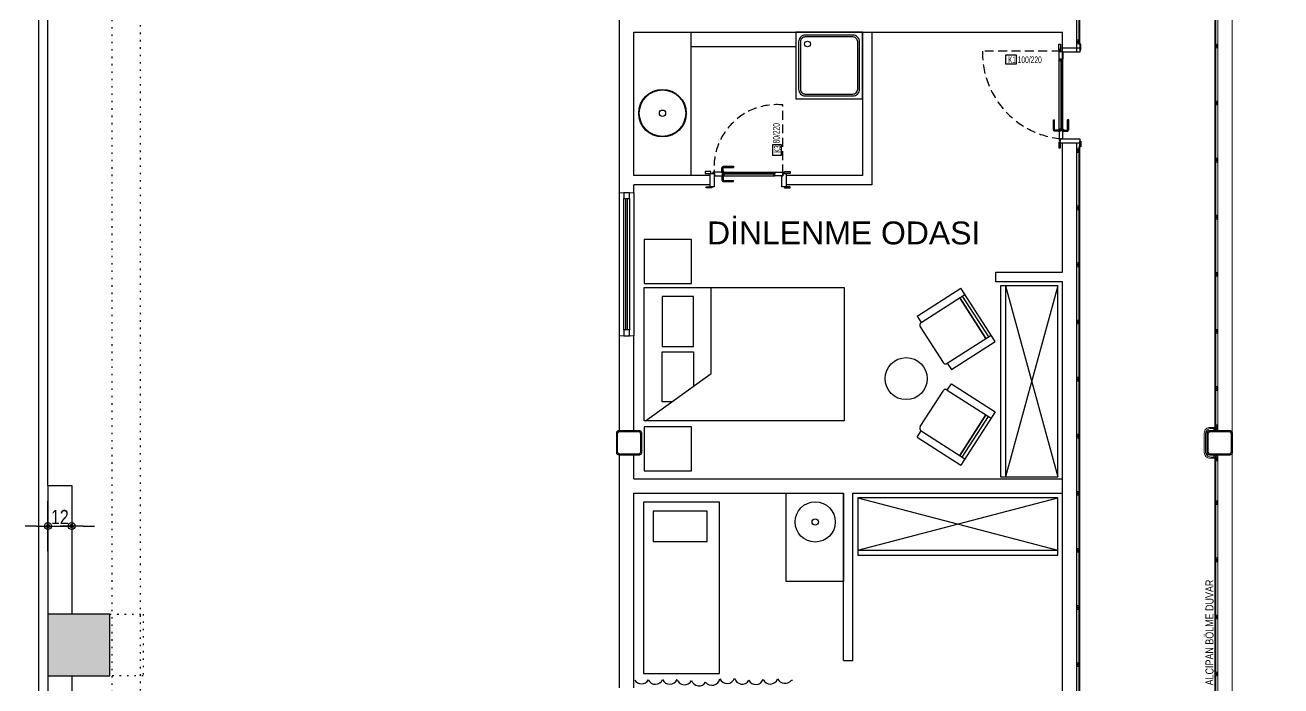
# Model space of a CAD drawing. Header units: centimetres. Extents: x 681015 to 688218, y 3995806 to 4004619.
# Drawn here: x 682690 to 684008, y 3999160 to 3999854 of the extents above; entities that cross this region are included whole.
import ezdxf
from ezdxf.enums import TextEntityAlignment as Align

# ---------------------------------------------------------------- set-up
doc = ezdxf.new("R2010")
doc.units = ezdxf.units.CM
doc.header["$LTSCALE"] = 100
doc.header["$MEASUREMENT"] = 0
doc.header["$PDMODE"] = 3
for name, pattern in [('DOT4', [0.0775, 0.015, -0.0625]), ('DUZ', [500, 500]), ('HIDDEN2', [0.1875, 0.125, -0.0625])]:
    doc.linetypes.add(name, pattern=pattern)
doc.layers.get('0').update_dxf_attribs({"linetype": 'DUZ'})
doc.layers.add('0 rölöve', color=7, linetype='Continuous', true_color=0xf1380e)
for name, color, linetype in [('A-TEFRİŞ 2', 35, 'Continuous'), ('B-H', 34, 'Continuous'), ('BA', 6, 'Continuous'), ('CAM-PER', 8, 'Continuous'), ('CAM1234', 3, 'Continuous'), ('DIM-IC', 10, 'Continuous'), ('DUV', 4, 'Continuous'), ('IZ1', 8, 'HIDDEN2'), ('kapi', 2, 'Continuous'), ('NOTASYON', 7, 'Continuous'), ('YAZI', 7, 'Continuous')]:
    doc.layers.add(name, color=color, linetype=linetype)
for name, color, linetype, lineweight in [('DOGALGAZ', 130, 'Continuous', 0), ('no3_alçıpan kesit', 14, 'Continuous', 20), ('no3_kutuprofil kesit', 74, 'Continuous', 18), ('PANEL', 21, 'Continuous', 30)]:
    doc.layers.add(name, color=color, linetype=linetype, lineweight=lineweight)
doc.styles.add('BAS', font='arial.ttf', dxfattribs={"height": 100})
doc.styles.add('OL', font='arial.ttf', dxfattribs={"width": 0.8, "height": 15})
doc.styles.add('SIMPLEX', font='turkce.shx', dxfattribs={"width": 0.65, "height": 10})
doc.styles.get("Standard").update_dxf_attribs({"font": 'arial.ttf'})
doc.dimstyles.new('ahmet 50', dxfattribs={"dimtxt": 25, "dimasz": 12, "dimexe": 0.18, "dimexo": 0.06, "dimgap": 2, "dimtad": 1, "dimdec": 0, "dimlfac": 0.5, "dimrnd": 1, "dimzin": 9, "dimdsep": 46, "dimtxsty": 'OL', "dimblk": 'DIMDOT2', "dimcen": 0.09, "dimse1": 1, "dimse2": 1, "dimclrd": 256, "dimclre": 256, "dimadec": 0, "dimazin": 0, "dimtfac": 1, "dimtdec": 0, "dimtix": 1, "dimtmove": 2, "dimatfit": 3, "dimldrblk": 'DIMDOT2', "dimfxl": 1, "dimtolj": 1, "dimarcsym": 0})

# ---------------------------------------------------------------- blocks, each defined once
blk = doc.blocks.new('NOT-1')
at = {"layer": 'NOTASYON'}
blk.add_lwpolyline([(15.7, 13.8), (15.7, 0), (0, 0), (0, 13.8)], close=True, dxfattribs=at)
at = {"layer": 'NOTASYON', "style": 'SIMPLEX', "width": 0.55}
for tag, p in [('ISIM', (1.8, -1.4)), ('BOYUT', (17.7, -1.4))]:
    blk.add_attdef(tag, text='', height=10, dxfattribs=at).set_placement(p, align=Align.BOTTOM_LEFT)
blk = doc.blocks.new('DIMDOT2')
at = {"color": 0, "linetype": 'ByBlock'}
blk.add_line((0, -2.1875), (0, 2.1875), dxfattribs=at)
blk.add_line((-1, 0), (1, 0))
for radius in [0.3038, 0.1511]:
    blk.add_circle((0, 0), radius)
blk = doc.blocks.new('*D5601')
at = {"layer": 'DEFPOINTS', "color": 0, "transparency": 16777216}
for p in [(682714, 3999332.6), (682739, 3999332.6), (682739, 3999327.7)]:
    blk.add_point(p, dxfattribs=at)
at = {"layer": 'DIM-IC', "lineweight": -2, "transparency": 16777216}
for p, q in [((682702, 3999327.7), (682690, 3999327.7)), ((682714, 3999327.7), (682739, 3999327.7)), ((682751, 3999327.7), (682763, 3999327.7))]:
    blk.add_line(p, q, dxfattribs=at)
at = {"layer": 'DIM-IC', "lineweight": -2, "transparency": 16777216, "xscale": 12, "yscale": 12, "zscale": 12}
blk.add_blockref('DIMDOT2', (682714, 3999327.7), dxfattribs=at)
at = {"layer": 'DIM-IC', "lineweight": -2, "transparency": 16777216, "xscale": 12, "yscale": 12, "zscale": 12, "rotation": 180}
blk.add_blockref('DIMDOT2', (682739, 3999327.7), dxfattribs=at)
at = {"layer": 'DIM-IC', "color": 0, "transparency": 16777216, "insert": (682726.5, 3999337.2), "char_height": 15, "attachment_point": 5, "style": 'OL'}
blk.add_mtext('\\A1;12', dxfattribs=at)

msp = doc.modelspace()

# ---------------------------------------------------------------- hatches: boundary and pattern name
at = {"layer": 'B-H'}
h = msp.add_hatch(dxfattribs=at)
h.set_pattern_fill('ANSI33', color=256, scale=50, angle=360, style=0)
h.set_pattern_definition([(45, (48904.074, -24825.709), (-8.838834765, 8.838834765), []), (45, (48912.912, -24825.709), (-8.838834765, 8.838834765), [6.25, -3.125])])
h.paths.add_polyline_path([(682779, 4000905.2), (682714, 4000905.2), (682714, 4000840.2), (682779, 4000840.2)])
h.paths.add_polyline_path([(685216.5, 4000905.2), (685151.5, 4000905.2), (685151.5, 4000840.2), (685216.5, 4000840.2)])
h.paths.add_polyline_path([(685216.5, 3998400.2), (685151.5, 3998400.2), (685151.5, 3998335.2), (685216.5, 3998335.2)])
h.paths.add_polyline_path([(685216.5, 3999235.2), (685151.5, 3999235.2), (685151.5, 3999170.2), (685216.5, 3999170.2)])
h.paths.add_polyline_path([(685216.5, 4000070.2), (685151.5, 4000070.2), (685151.5, 4000005.2), (685216.5, 4000005.2)])
h.paths.add_polyline_path([(682779, 4000070.2), (682714, 4000070.2), (682714, 4000005.2), (682779, 4000005.2)])
h.paths.add_polyline_path([(682779, 3999235.2), (682714, 3999235.2), (682714, 3999170.2), (682779, 3999170.2)])
h.paths.add_polyline_path([(682779, 3998400.2), (682714, 3998400.2), (682714, 3998335.2), (682779, 3998335.2)])
h.paths.add_polyline_path([(685216.5, 3997567.7), (685151.5, 3997567.7), (685151.5, 3997502.7), (685216.5, 3997502.7)])
h.paths.add_polyline_path([(684356.5, 3997557.7), (684301.5, 3997557.7), (684301.5, 3997502.7), (684356.5, 3997502.7)])
h.paths.add_polyline_path([(683561.5, 3997557.7), (683506.5, 3997557.7), (683506.5, 3997502.7), (683561.5, 3997502.7)])
h.paths.add_polyline_path([(682779, 3997567.7), (682714, 3997567.7), (682714, 3997502.7), (682779, 3997502.7)])

# ---------------------------------------------------------------- linework, layer by layer
at = {"layer": 'A-TEFRİŞ 2'}
for p, q in [((683389, 3999846.6), (683389, 3999696.2)), ((683389, 3999831.6), (683499, 3999831.6)), ((683719, 3999580.1), (683719, 3999379.3)), ((683626.4, 3999548.2), (683672.3, 3999577.7)), ((683630.6, 3999541.6), (683676.6, 3999571)), ((683698.5, 3999524.7), (683671.1, 3999567.5)), ((683671.1, 3999567.5), (683698.5, 3999524.7)), ((683708.3, 3999521.6), (683672.3, 3999577.7)), ((683673.8, 3999569.2), (683701.2, 3999526.4)), ((683626.4, 3999548.2), (683630.6, 3999541.6)), ((683629.6, 3999537), (683653.6, 3999499.7)), ((683658.1, 3999498.8), (683704.1, 3999528.2)), ((683662.4, 3999492.1), (683708.3, 3999521.6)), ((683658.1, 3999498.8), (683662.4, 3999492.1)), ((683658.1, 3999470.6), (683662.4, 3999477.3)), ((683662.4, 3999477.3), (683708.3, 3999447.8)), ((683629.6, 3999432.3), (683653.6, 3999469.6)), ((683658.1, 3999470.6), (683704.1, 3999441.1)), ((683708.3, 3999447.8), (683672.3, 3999391.6)), ((683698.5, 3999444.7), (683671.1, 3999401.8)), ((683671.1, 3999401.8), (683698.5, 3999444.7)), ((683673.8, 3999400.1), (683701.2, 3999442.9)), ((683626.4, 3999421.1), (683630.6, 3999427.8)), ((683626.4, 3999421.1), (683672.3, 3999391.6)), ((683630.6, 3999427.8), (683676.6, 3999398.3)), ((683564, 3999302.2), (683774, 3999302.2))]:
    msp.add_line(p, q, dxfattribs=at)
for points in [[(683569, 3999846.6), (683499, 3999846.6), (683499, 3999776.6), (683569, 3999776.6), (683569, 3999846.6)], [(683774, 3999580.1), (683714, 3999580.1), (683714, 3999379.3), (683774, 3999379.3), (683774, 3999580.1)], [(683719, 3999580.1), (683774, 3999379.3)], [(683774, 3999580.1), (683719, 3999379.3)], [(683339.7, 3999438.3), (683339.7, 3999578.3), (683549.7, 3999578.3), (683549.7, 3999438.3), (683339.7, 3999438.3)], [(683341.3, 3999438.3), (683410.2, 3999488.1), (683410.2, 3999578.3)], [(683369.1, 3999458.3), (683358.6, 3999458.3), (683358.6, 3999510.9), (683391.6, 3999510.9), (683391.6, 3999474.6)], [(683564, 3999357.2), (683564, 3999297.2), (683774, 3999297.2), (683774, 3999357.2), (683564, 3999357.2)], [(683564, 3999302.2), (683774, 3999357.2)], [(683564, 3999357.2), (683774, 3999302.2)], [(683419, 3999352.8), (683339, 3999352.8), (683339, 3999172.8), (683419, 3999172.8), (683419, 3999352.8)]]:
    msp.add_lwpolyline(points, dxfattribs=at)
for points in [[(683559, 3999843.6), (683509, 3999843.6, 0.414214), (683502, 3999836.6), (683502, 3999786.6, 0.414214), (683509, 3999779.6), (683559, 3999779.6, 0.414214), (683566, 3999786.6), (683566, 3999836.6, 0.414214)], [(683559, 3999841.6), (683509, 3999841.6, 0.414214), (683504, 3999836.6), (683504, 3999786.6, 0.414214), (683509, 3999781.6), (683559, 3999781.6, 0.414214), (683564, 3999786.6), (683564, 3999836.6, 0.414214)]]:
    msp.add_lwpolyline(points, format="xyb", close=True, dxfattribs=at)
for points in [[(683389.4, 3999628.9), (683339.7, 3999628.9), (683339.7, 3999582.6), (683389.4, 3999582.6)], [(683358.6, 3999516.3), (683391.6, 3999516.3), (683391.6, 3999568.9), (683358.6, 3999568.9)], [(683389.4, 3999431.8), (683339.7, 3999431.8), (683339.7, 3999385.6), (683389.4, 3999385.6)], [(683549, 3999362.2), (683549, 3999269.3), (683489, 3999269.3), (683489, 3999362.2)], [(683349.3, 3999343.5), (683349.3, 3999311.4), (683405.9, 3999311.4), (683405.9, 3999343.5)]]:
    msp.add_lwpolyline(points, close=True, dxfattribs=at)
msp.add_lwpolyline([(683329.9, 3999165.9, 0.580743), (683344.2, 3999166.2, 0.651808), (683359.2, 3999166.4, 0.66822), (683374.4, 3999166.6, 0.667733), (683389.5, 3999165.3, 0.63797), (683404.4, 3999163.8, 0.656228), (683419.3, 3999167.3, 0.701328), (683434.7, 3999167.9, 0.665806), (683449.8, 3999165.6, 0.645666), (683464.7, 3999166.4, 0.663274), (683479.9, 3999167, 0.5206), (683494.2, 3999165.4, -0.402013), (683495.5, 3999165.7)], format="xyb", dxfattribs=at)
for centre, radius in [((683511.3, 3999834.2), 3), ((683359.1, 3999761.5), 25), ((683359.1, 3999761.5), 24.4), ((683359.1, 3999761.5), 3.31), ((683614.9, 3999482.6), 22.1), ((683519.4, 3999332), 21.1), ((683519.4, 3999332), 3.31)]:
    msp.add_circle(centre, radius, dxfattribs=at)
for centre, start, end in [((683632.4, 3999538.8), 122.6774, 212.6774), ((683656.3, 3999501.5), 212.6774, 302.6774), ((683656.3, 3999467.8), 57.3226, 147.3226), ((683632.4, 3999430.5), 147.3226, 237.3226)]:
    msp.add_arc(centre, 3.28, start, end, dxfattribs=at)
at = {"layer": 'BA'}
for points in [[(683313.5, 3999428.2), (683334.5, 3999428.2, -0.414214), (683337, 3999425.7), (683337, 3999404.7, -0.414214), (683334.5, 3999402.2), (683313.5, 3999402.2, -0.414214), (683311, 3999404.7), (683311, 3999425.7, -0.414214)], [(683313.5, 3999428.2), (683334.5, 3999428.2, -0.414214), (683337, 3999425.7), (683337, 3999404.7, -0.414214), (683334.5, 3999402.2), (683313.5, 3999402.2, -0.414214), (683311, 3999404.7), (683311, 3999425.7, -0.414214)], [(683314.5, 3999427.2), (683333.5, 3999427.2, -0.414214), (683336, 3999424.7), (683336, 3999405.7, -0.414214), (683333.5, 3999403.2), (683314.5, 3999403.2, -0.414214), (683312, 3999405.7), (683312, 3999424.7, -0.414214)], [(683314.5, 3999427.2), (683333.5, 3999427.2, -0.414214), (683336, 3999424.7), (683336, 3999405.7, -0.414214), (683333.5, 3999403.2), (683314.5, 3999403.2, -0.414214), (683312, 3999405.7), (683312, 3999424.7, -0.414214)], [(683933.5, 3999428.2), (683954.5, 3999428.2, -0.414214), (683957, 3999425.7), (683957, 3999404.7, -0.414214), (683954.5, 3999402.2), (683933.5, 3999402.2, -0.414214), (683931, 3999404.7), (683931, 3999425.7, -0.414214)], [(683933.5, 3999428.2), (683954.5, 3999428.2, -0.414214), (683957, 3999425.7), (683957, 3999404.7, -0.414214), (683954.5, 3999402.2), (683933.5, 3999402.2, -0.414214), (683931, 3999404.7), (683931, 3999425.7, -0.414214)], [(683934.5, 3999427.2), (683953.5, 3999427.2, -0.414214), (683956, 3999424.7), (683956, 3999405.7, -0.414214), (683953.5, 3999403.2), (683934.5, 3999403.2, -0.414214), (683932, 3999405.7), (683932, 3999424.7, -0.414214)], [(683934.5, 3999427.2), (683953.5, 3999427.2, -0.414214), (683956, 3999424.7), (683956, 3999405.7, -0.414214), (683953.5, 3999403.2), (683934.5, 3999403.2, -0.414214), (683932, 3999405.7), (683932, 3999424.7, -0.414214)]]:
    msp.add_lwpolyline(points, format="xyb", close=True, dxfattribs=at)
msp.add_lwpolyline([(682779, 3999235.2), (682714, 3999235.2), (682714, 3999170.2), (682779, 3999170.2)], close=True, dxfattribs=at)
at = {"layer": 'CAM-PER'}
for p, q in [((683314, 3999527.7), (683314, 3999677.7)), ((683314, 3999527.7), (683314, 3999677.7)), ((683329, 3999677.7), (683329, 3999527.7)), ((683329, 3999677.7), (683329, 3999527.7))]:
    msp.add_line(p, q, dxfattribs=at)
for points in [[(683318.5, 3999533.7), (683318.5, 3999671.7)], [(683318.5, 3999533.7), (683318.5, 3999671.7)], [(683324.5, 3999671.7), (683324.5, 3999533.7)], [(683324.5, 3999671.7), (683324.5, 3999533.7)]]:
    msp.add_lwpolyline(points, dxfattribs=at)
at = {"layer": 'CAM1234'}
for points in [[(683318.5, 3999677.7), (683318.5, 3999671.7), (683324.5, 3999671.7), (683324.5, 3999677.7)], [(683318.5, 3999533.7), (683318.5, 3999527.7), (683324.5, 3999527.7), (683324.5, 3999533.7)], [(683318.5, 3999533.7), (683318.5, 3999527.7), (683324.5, 3999527.7), (683324.5, 3999533.7)]]:
    msp.add_lwpolyline(points, close=True, dxfattribs=at)
at = {"layer": 'CAM1234', "lineweight": 25}
for points in [[(683320.5, 3999533.7), (683320.5, 3999671.7)], [(683320.5, 3999533.7), (683320.5, 3999671.7)], [(683322.5, 3999533.7), (683322.5, 3999671.7)], [(683322.5, 3999533.7), (683322.5, 3999671.7)]]:
    msp.add_lwpolyline(points, dxfattribs=at)
at = {"layer": 'DOGALGAZ'}
for p, q in [((683957, 3998939.7), (683957, 4001284.7)), ((683942, 3999428.2), (683942, 4000038.2)), ((683942, 3999428.2), (683942, 4000038.2)), ((683314, 3999677.7), (683329, 3999677.7)), ((683314, 3999527.7), (683329, 3999527.7)), ((683314, 3999527.7), (683329, 3999527.7)), ((683942, 3998939.7), (683942, 3999402.2))]:
    msp.add_line(p, q, dxfattribs=at)
at = {"layer": 'DUV', "lineweight": -2}
for p, q in [((683794, 3999825.6), (683794, 4000246.8)), ((683314, 3999677.7), (683314, 4000038.2)), ((683329, 3999846.6), (683779, 3999846.6)), ((683329, 3999696.2), (683329, 3999846.6)), ((683569, 3999846.6), (683569, 3999696.2)), ((683579, 3999846.6), (683579, 3999686.2)), ((683779, 3999748.6), (683779, 3999846.6)), ((683779, 3999830.1), (683795.2, 3999830.1)), ((683795.2, 3999730.1), (683779, 3999730.1)), ((683779, 3999594.3), (683779, 3999730.1)), ((683794, 3999022.7), (683794, 3999730.1)), ((683409, 3999696.2), (683329, 3999696.2)), ((683409, 3999686.2), (683329, 3999686.2)), ((683329, 3999677.7), (683329, 3999686.2)), ((683409, 3999686.2), (683409, 3999696.2)), ((683489, 3999696.2), (683489, 3999686.2)), ((683569, 3999696.2), (683489, 3999696.2)), ((683579, 3999686.2), (683489, 3999686.2)), ((683779, 3999377.2), (683779, 3999584.3)), ((683779, 3999022.7), (683779, 3999584.3)), ((683314, 3999428.2), (683314, 3999527.7)), ((683314, 3999428.2), (683314, 3999527.7)), ((683329, 3999427.7), (683329, 3999527.7)), ((683329, 3999427.7), (683329, 3999527.7)), ((683314, 3999157.7), (683314, 3999402.2)), ((683329, 3999377.2), (683329, 3999402.2)), ((682714, 3999370.2), (682714, 3999235.2)), ((682714, 3999370.2), (682739, 3999370.2)), ((682739, 3999370.2), (682739, 3999235.2)), ((683329, 3999377.2), (683779, 3999377.2)), ((683329, 3999362.2), (683549, 3999362.2)), ((683329, 3999157.7), (683329, 3999362.2)), ((683549, 3999186.5), (683549, 3999362.2)), ((683559, 3999186.5), (683559, 3999362.2)), ((683559, 3999362.2), (683779, 3999362.2)), ((683549, 3999186.5), (683559, 3999186.5)), ((683549, 3999186.5), (683559, 3999186.5)), ((682714, 3999170.2), (682714, 3998400.2)), ((682739, 3999170.2), (682739, 3998400.2))]:
    msp.add_line(p, q, dxfattribs=at)
msp.add_lwpolyline([(683779, 3999584.3), (683709, 3999584.3), (683709, 3999594.3), (683779, 3999594.3)], dxfattribs=at)
at = {"layer": 'IZ1', "linetype": 'DOT4'}
for p, q in [((682781, 4001704.2), (682781, 3997535.2)), ((682811, 3997535.2), (682811, 4001704.2))]:
    msp.add_line(p, q, dxfattribs=at)
msp.add_lwpolyline([(682779, 3999235.2), (682814, 3999235.2), (682814, 3999170.2), (682779, 3999170.2)], dxfattribs=at)
at = {"layer": 'kapi'}
for points in [[(683777, 3999828.1), (683775, 3999828.1), (683775, 3999834.1), (683777, 3999834.1)], [(683777, 3999826.6), (683777, 3999830.1), (683797.2, 3999830.1), (683797.2, 3999825.6), (683779.5, 3999825.6), (683779.5, 3999826.6)], [(683797.2, 3999828.1), (683798.4, 3999828.1), (683798.4, 3999834.1), (683797.2, 3999834.1)], [(683779.5, 3999818.1), (683775.5, 3999818.1), (683775.5, 3999826.4), (683779.5, 3999826.4)], [(683775.8, 3999818.1), (683777.3, 3999818.1), (683777.3, 3999816.6), (683776.3, 3999816.6), (683775.8, 3999817.1)], [(683779.3, 3999818.1), (683777.8, 3999818.1), (683777.8, 3999816.6), (683778.8, 3999816.6), (683779.3, 3999817.1)], [(683775.5, 3999744.6), (683775, 3999744.6), (683775, 3999741.8), (683775.5, 3999741.8)], [(683779.5, 3999734.9), (683779.5, 3999743.1), (683775.5, 3999743.1), (683775.5, 3999733.1), (683777, 3999733.1), (683777, 3999734.9), (683779.5, 3999734.9)], [(683775.8, 3999743.1), (683777.3, 3999743.1), (683777.3, 3999744.6), (683776.3, 3999744.6), (683775.8, 3999744.1)], [(683779.3, 3999743.1), (683777.8, 3999743.1), (683777.8, 3999744.6), (683778.8, 3999744.6), (683779.3, 3999744.1)], [(683779.5, 3999744.6), (683780.1, 3999744.6), (683780.1, 3999741.8), (683779.5, 3999741.8)], [(683777, 3999731.1), (683775, 3999731.1), (683775, 3999725.1), (683777, 3999725.1)], [(683797.2, 3999730.1), (683777, 3999730.1), (683777, 3999734.6), (683797.2, 3999734.6)], [(683797.2, 3999732.1), (683798.4, 3999732.1), (683798.4, 3999726.1), (683797.2, 3999726.1)], [(683410, 3999698.2), (683410, 3999700.2), (683404, 3999700.2), (683404, 3999698.2)], [(683409, 3999684.2), (683409, 3999698.2), (683413.5, 3999698.2), (683413.5, 3999684.2)], [(683413.8, 3999695.7), (683422, 3999695.7), (683422, 3999699.7), (683412, 3999699.7), (683412, 3999698.2), (683413.8, 3999698.2), (683413.8, 3999695.7)], [(683423.6, 3999699.7), (683423.6, 3999700.3), (683420.7, 3999700.3), (683420.7, 3999699.7)], [(683422, 3999699.5), (683422, 3999698), (683423.5, 3999698), (683423.5, 3999699), (683423, 3999699.5)], [(683422, 3999696), (683422, 3999697.5), (683423.5, 3999697.5), (683423.5, 3999696.5), (683423, 3999696)], [(683477, 3999699.5), (683477, 3999698), (683475.5, 3999698), (683475.5, 3999699), (683476, 3999699.5)], [(683477, 3999696), (683477, 3999697.5), (683475.5, 3999697.5), (683475.5, 3999696.5), (683476, 3999696)], [(683477, 3999695.7), (683477, 3999699.7), (683485.3, 3999699.7), (683485.3, 3999695.7)], [(683485.5, 3999698.2), (683489, 3999698.2), (683489, 3999684.2), (683484.5, 3999684.2), (683484.5, 3999695.7), (683485.5, 3999695.7)], [(683487, 3999698.2), (683487, 3999700.2), (683493, 3999700.2), (683493, 3999698.2)], [(683423.6, 3999695.7), (683423.6, 3999695.2), (683420.7, 3999695.2), (683420.7, 3999695.7)], [(683411, 3999684.2), (683411, 3999683), (683405, 3999683), (683405, 3999684.2)], [(683487, 3999684.2), (683487, 3999683), (683493, 3999683), (683493, 3999684.2)]]:
    msp.add_lwpolyline(points, close=True, dxfattribs=at)
at = {"layer": 'kapi', "linetype": 'HIDDEN2', "ltscale": 0.75}
for points in [[(683777, 3999826.6), (683695, 3999826.6, 0.389764), (683777, 3999734.6)], [(683485.5, 3999698.2), (683485.5, 3999770.2, 0.471747), (683413.5, 3999698.2)]]:
    msp.add_lwpolyline(points, format="xyb", dxfattribs=at)
at = {"layer": 'kapi'}
for points in [[(683775.5, 3999743.1), (683775.5, 3999818.1)], [(683777.3, 3999818.1), (683777.3, 3999743.1)], [(683777.8, 3999818.1), (683777.8, 3999743.1)], [(683779.5, 3999743.1), (683779.5, 3999818.1)], [(683422, 3999699.7), (683477, 3999699.7)], [(683477, 3999698), (683422, 3999698)], [(683477, 3999697.5), (683422, 3999697.5)], [(683422, 3999695.7), (683477, 3999695.7)]]:
    msp.add_lwpolyline(points, dxfattribs=at)
for points in [[(683775, 3999742.6), (683771, 3999742.6, -0.414214), (683769.5, 3999744.1), (683769.5, 3999754.6), (683770.7, 3999754.6)], [(683775, 3999743.8), (683771, 3999743.8, -0.414214), (683770.7, 3999744.1), (683770.7, 3999754.6)], [(683780.1, 3999743.8), (683784, 3999743.8, 0.414214), (683784.3, 3999744.1), (683784.3, 3999754.6)], [(683780.1, 3999742.6), (683784, 3999742.6, 0.414214), (683785.5, 3999744.1), (683785.5, 3999754.6), (683784.3, 3999754.6)], [(683421.5, 3999700.3), (683421.5, 3999704.2, -0.414214), (683423, 3999705.7), (683433.5, 3999705.7), (683433.5, 3999704.5)], [(683422.7, 3999700.3), (683422.7, 3999704.2, -0.414214), (683423, 3999704.5), (683433.5, 3999704.5)], [(683421.5, 3999695.2), (683421.5, 3999691.2, 0.414214), (683423, 3999689.7), (683433.5, 3999689.7), (683433.5, 3999690.9)], [(683422.7, 3999695.2), (683422.7, 3999691.2, 0.414214), (683423, 3999690.9), (683433.5, 3999690.9)]]:
    msp.add_lwpolyline(points, format="xyb", dxfattribs=at)
for centre in [(683776.5, 3999826.8), (683485.8, 3999698.8)]:
    msp.add_circle(centre, 0.484, dxfattribs=at)
at = {"layer": 'no3_alçıpan kesit'}
for points in [[(683797.2, 3999834.1), (683796, 3999834.1), (683796, 4000242.8), (683797.2, 4000242.8), (683797.2, 3999834.1)], [(683938.8, 4000036.2), (683940, 4000036.2), (683940, 3999428.2), (683938.8, 3999428.2), (683938.8, 4000036.2)], [(683797.2, 3999026.7), (683796, 3999026.7), (683796, 3999726.1), (683797.2, 3999726.1), (683797.2, 3999026.7)], [(683938.8, 3998943.7), (683938.8, 3999400.2)], [(683938.8, 3999400.2), (683940, 3999400.2), (683940, 3998943.7)]]:
    msp.add_lwpolyline(points, dxfattribs=at)
for points in [[(683940, 3999431.4), (683933.8, 3999431.4, 0.414214), (683927.8, 3999425.4), (683927.8, 3999405, 0.414214), (683933.8, 3999399), (683940, 3999399)], [(683940, 3999430.2), (683935, 3999430.2, 0.414214), (683929, 3999424.2), (683929, 3999406.2, 0.414214), (683935, 3999400.2), (683940, 3999400.2)]]:
    msp.add_lwpolyline(points, format="xyb", dxfattribs=at)
at = {"layer": 'no3_kutuprofil kesit'}
for points in [[(683796, 3999834.5), (683794, 3999834.5), (683794, 3999838.5), (683796, 3999838.5), (683796, 3999834.5), (683794, 3999838.5), (683796, 3999838.5), (683794, 3999834.5)], [(683940, 3999830.2), (683942, 3999830.2), (683942, 3999834.2), (683940, 3999834.2), (683940, 3999830.2), (683942, 3999834.2), (683940, 3999834.2), (683942, 3999830.2)], [(683940, 3999770.2), (683942, 3999770.2), (683942, 3999774.2), (683940, 3999774.2), (683940, 3999770.2), (683942, 3999774.2), (683940, 3999774.2), (683942, 3999770.2)], [(683796, 3999720.1), (683794, 3999720.1), (683794, 3999724.1), (683796, 3999724.1), (683796, 3999720.1), (683794, 3999724.1), (683796, 3999724.1), (683794, 3999720.1)], [(683940, 3999710.2), (683942, 3999710.2), (683942, 3999714.2), (683940, 3999714.2), (683940, 3999710.2), (683942, 3999714.2), (683940, 3999714.2), (683942, 3999710.2)], [(683796, 3999660.1), (683794, 3999660.1), (683794, 3999664.1), (683796, 3999664.1), (683796, 3999660.1), (683794, 3999664.1), (683796, 3999664.1), (683794, 3999660.1)], [(683940, 3999650.2), (683942, 3999650.2), (683942, 3999654.2), (683940, 3999654.2), (683940, 3999650.2), (683942, 3999654.2), (683940, 3999654.2), (683942, 3999650.2)], [(683796, 3999600.1), (683794, 3999600.1), (683794, 3999604.1), (683796, 3999604.1), (683796, 3999600.1), (683794, 3999604.1), (683796, 3999604.1), (683794, 3999600.1)], [(683940, 3999590.2), (683942, 3999590.2), (683942, 3999594.2), (683940, 3999594.2), (683940, 3999590.2), (683942, 3999594.2), (683940, 3999594.2), (683942, 3999590.2)], [(683796, 3999540.1), (683794, 3999540.1), (683794, 3999544.1), (683796, 3999544.1), (683796, 3999540.1), (683794, 3999544.1), (683796, 3999544.1), (683794, 3999540.1)], [(683940, 3999530.2), (683942, 3999530.2), (683942, 3999534.2), (683940, 3999534.2), (683940, 3999530.2), (683942, 3999534.2), (683940, 3999534.2), (683942, 3999530.2)], [(683796, 3999480.1), (683794, 3999480.1), (683794, 3999484.1), (683796, 3999484.1), (683796, 3999480.1), (683794, 3999484.1), (683796, 3999484.1), (683794, 3999480.1)], [(683940, 3999470.2), (683942, 3999470.2), (683942, 3999474.2), (683940, 3999474.2), (683940, 3999470.2), (683942, 3999474.2), (683940, 3999474.2), (683942, 3999470.2)], [(683940, 3999434.2), (683942, 3999434.2), (683942, 3999430.2), (683940, 3999430.2), (683940, 3999434.2), (683942, 3999430.2), (683940, 3999430.2), (683942, 3999434.2)], [(683796, 3999420.1), (683794, 3999420.1), (683794, 3999424.1), (683796, 3999424.1), (683796, 3999420.1), (683794, 3999424.1), (683796, 3999424.1), (683794, 3999420.1)], [(683938, 3999428.2), (683938, 3999430.2), (683942, 3999430.2), (683942, 3999428.2), (683938, 3999428.2), (683942, 3999430.2), (683942, 3999428.2), (683938, 3999430.2)], [(683938, 3999402.2), (683938, 3999400.2), (683942, 3999400.2), (683942, 3999402.2), (683938, 3999402.2), (683942, 3999400.2), (683942, 3999402.2), (683938, 3999400.2)], [(683940, 3999396.2), (683942, 3999396.2), (683942, 3999400.2), (683940, 3999400.2), (683940, 3999396.2), (683942, 3999400.2), (683940, 3999400.2), (683942, 3999396.2)], [(683796, 3999360.1), (683794, 3999360.1), (683794, 3999364.1), (683796, 3999364.1), (683796, 3999360.1), (683794, 3999364.1), (683796, 3999364.1), (683794, 3999360.1)], [(683940, 3999350.2), (683942, 3999350.2), (683942, 3999354.2), (683940, 3999354.2), (683940, 3999350.2), (683942, 3999354.2), (683940, 3999354.2), (683942, 3999350.2)], [(683796, 3999300.1), (683794, 3999300.1), (683794, 3999304.1), (683796, 3999304.1), (683796, 3999300.1), (683794, 3999304.1), (683796, 3999304.1), (683794, 3999300.1)], [(683940, 3999290.2), (683942, 3999290.2), (683942, 3999294.2), (683940, 3999294.2), (683940, 3999290.2), (683942, 3999294.2), (683940, 3999294.2), (683942, 3999290.2)], [(683796, 3999240.1), (683794, 3999240.1), (683794, 3999244.1), (683796, 3999244.1), (683796, 3999240.1), (683794, 3999244.1), (683796, 3999244.1), (683794, 3999240.1)], [(683940, 3999230.2), (683942, 3999230.2), (683942, 3999234.2), (683940, 3999234.2), (683940, 3999230.2), (683942, 3999234.2), (683940, 3999234.2), (683942, 3999230.2)], [(683796, 3999180.1), (683794, 3999180.1), (683794, 3999184.1), (683796, 3999184.1), (683796, 3999180.1), (683794, 3999184.1), (683796, 3999184.1), (683794, 3999180.1)], [(683940, 3999170.2), (683942, 3999170.2), (683942, 3999174.2), (683940, 3999174.2), (683940, 3999170.2), (683942, 3999174.2), (683940, 3999174.2), (683942, 3999170.2)]]:
    msp.add_lwpolyline(points, dxfattribs=at)
at = {"layer": 'PANEL'}
for p, q in [((682704, 4001702.7), (682704, 3997492.7)), ((682714, 3999370.2), (682714, 3999870.2))]:
    msp.add_line(p, q, dxfattribs=at)

# ---------------------------------------------------------------- block references
at = {"layer": 'NOTASYON'}
ref = msp.add_blockref('NOT-1', (683719.4, 3999813), dxfattribs=dict(at, xscale=0.7000000001862645, yscale=0.7000000001862645, zscale=0.7000000001862645))
ref.add_attrib('BOYUT', '100/220', dxfattribs={"height": 7, "style": 'SIMPLEX', "width": 0.6}).set_placement((683731.9, 3999812), align=Align.BOTTOM_LEFT)
ref.add_attrib('ISIM', 'K1', dxfattribs={"height": 7, "style": 'SIMPLEX', "width": 0.55}).set_placement((683722, 3999812), align=Align.BOTTOM_LEFT)
ref = msp.add_blockref('NOT-1', (683474.5, 3999717.3), dxfattribs=dict(at, xscale=-0.6999999999534339, yscale=0.7000000001862645, zscale=0.7, rotation=270))
ref.add_attrib('BOYUT', '80/220', dxfattribs={"height": 7, "rotation": 90, "style": 'SIMPLEX', "width": 0.6}).set_placement((683484.2, 3999729.7), align=Align.BOTTOM_LEFT)
ref.add_attrib('ISIM', 'K3', dxfattribs={"height": 7, "rotation": 90, "style": 'SIMPLEX', "width": 0.55}).set_placement((683485.2, 3999719.8), align=Align.BOTTOM_LEFT)

# ---------------------------------------------------------------- texts
at = {"layer": '0 rölöve', "color": 252}
msp.add_text('DİNLENME ODASI', height=24, dxfattribs=at).set_placement((683405.9, 3999623.7))
at = {"layer": 'YAZI', "style": 'BAS', "width": 0.8}
msp.add_text('ALÇIPAN BÖLME DUVAR ', height=8.4, rotation=90, dxfattribs=at).set_placement((683937.5, 3999160.3))
msp.add_text('ALÇIPAN BÖLME DUVAR ', height=8.4, rotation=90, dxfattribs=at).set_placement((683937.5, 3999160.3))

# ---------------------------------------------------------------- dimensions: what is measured, and where the dimension line sits
at = {"layer": 'DIM-IC'}
dim = msp.add_linear_dim(base=(682739.038267, 3999327.659831), p1=(682714.038267, 3999332.5785433), p2=(682739.038267, 3999332.5785433), dimstyle='ahmet 50', dxfattribs=at)
dim.commit()
dim.dimension.update_dxf_attribs({"geometry": '*D5601', "text_midpoint": (682726.538267, 3999337.1905267)})

doc.saveas('drawing.dxf')
